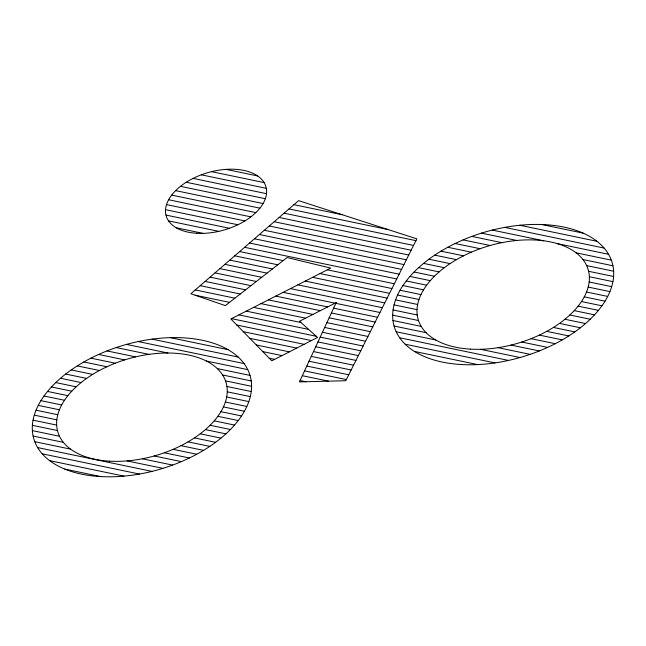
<?xml version="1.0" encoding="UTF-8"?>
<svg xmlns="http://www.w3.org/2000/svg" width="646" height="646" viewBox="0 0 646 646"><rect width="100%" height="100%" fill="white"/><g stroke="black" fill="none" stroke-linecap="round" stroke-linejoin="round"><path stroke-width="0.97" d="M541.8 224.517L583.104 233.117M519.901 225.252L596.977 241.297M226.019 169.373L257.665 175.962M504.728 227.384L604.123 248.072M211.557 171.65L264.101 182.592M492.276 230.081L543.738 240.796M557.086 243.574L608.548 254.282M201.326 174.816L266.314 188.341M481.464 233.125L516.727 240.457M576.07 252.812L611.326 260.152M193.097 178.393L266.507 193.671M471.83 236.404L501.861 242.654M582.91 259.53L612.941 265.781M186.242 182.253L265.345 198.718M293.946 204.669L342.097 214.698M463.101 239.884L490.104 245.496M586.641 265.595L613.643 271.215M180.46 186.339L263.1 203.547M289.012 208.933L388.044 229.548M455.123 243.51L480.107 248.71M588.611 271.296L613.595 276.496M175.615 190.627L259.91 208.165M284.079 213.196L415.951 240.651M447.775 247.273L471.33 252.174M589.362 276.738L612.917 281.64M171.666 195.092L255.832 212.607M279.145 217.46L413.553 245.44M440.992 251.149L463.505 255.832M589.16 281.987L611.673 286.671M168.614 199.743L250.866 216.862M274.211 221.723L411.155 250.228M434.718 255.13L456.456 259.66M588.183 287.074L609.921 291.596M166.515 204.604L244.931 220.924M269.277 225.987L408.748 255.017M428.92 259.216L450.076 263.625M586.536 292.024L607.692 296.425M165.529 209.684L237.898 224.751M264.343 230.251L406.35 259.813M423.558 263.39L444.311 267.71M584.275 296.845L605.027 301.165M165.965 215.07L229.435 228.272M259.409 234.514L403.952 264.602M418.624 267.654L439.11 271.918M581.448 301.545L601.935 305.808M168.574 220.9L218.792 231.349M254.476 238.778L401.554 269.39M414.094 272.006L434.435 276.238M578.097 306.139L598.43 310.371M176.261 227.788L203.078 233.376M249.542 243.041L399.147 274.179M409.976 276.431L430.284 280.663M574.221 310.621L594.53 314.844M244.608 247.305L396.749 278.975M406.261 280.953L426.651 285.193M569.829 314.998L590.218 319.237M239.674 251.569L283.142 260.613M327.361 269.818L394.351 283.764M402.951 285.556L423.542 289.836M564.903 319.261L585.502 323.549M234.74 255.832L277.78 264.787M319.988 273.573L391.944 288.552M400.052 290.24L420.982 294.592M559.444 323.412L580.366 327.772M229.806 260.096L272.418 268.962M312.616 277.328L389.546 293.341M397.589 295.02L418.996 299.478M553.396 327.449L574.803 331.907M224.873 264.359L267.056 273.137M305.243 281.083L387.148 298.137M395.586 299.889L417.655 304.484M546.718 331.35L568.787 335.944M219.939 268.623L261.695 277.312M297.871 284.846L384.741 302.926M394.06 304.864L417.025 309.644M539.321 335.096L562.278 339.877M215.005 272.887L256.333 281.486M290.49 288.6L382.343 307.714M393.075 309.951L417.243 314.982M531.069 338.674L555.245 343.704M210.071 277.15L250.979 285.661M283.118 292.355L335.064 303.168M335.855 303.329L379.945 312.502M392.679 315.159L418.519 320.537M521.766 342.025L547.606 347.403M205.137 281.414L245.617 289.836M275.745 296.11L327.692 306.923M333.619 308.158L377.539 317.299M392.97 320.505L421.224 326.392M511.043 345.085L539.289 350.964M200.203 285.677L240.255 294.011M268.373 299.865L320.311 310.678M331.39 312.979L375.14 322.088M394.076 326.028L426.142 332.698M498.098 347.677L530.164 354.355M195.27 289.941L234.894 298.186M261 303.62L312.939 314.432M329.153 317.808L372.742 326.876M396.192 331.761L435.792 339.998M480.414 349.292L520.014 357.529M195.132 295.198L229.532 302.36M253.628 307.375L305.566 318.187M326.916 322.629L370.344 331.664M399.664 337.769L508.515 360.428M246.255 311.13L300.947 322.515M324.68 327.457L367.937 336.461M405.163 344.205L494.989 362.907M238.883 314.885L308.602 329.395M322.443 332.278L365.539 341.25M414.474 351.432L477.652 364.586M231.51 318.639L316.257 336.283M320.206 337.107L363.141 346.038M236.816 325.035L311.445 340.571M317.969 341.928L360.734 350.826M243.308 331.681L304.08 344.326M315.733 346.757L358.336 355.623M249.8 338.318L296.724 348.089M313.496 351.577L355.938 360.411M256.292 344.964L289.368 351.844M311.259 356.406L353.532 365.2M262.785 351.602L282.003 355.607M309.022 361.227L351.133 369.988M170.318 337.648L228.03 349.664M269.277 358.247L274.647 359.362M306.785 366.048L348.735 374.785M152.101 339.15L238.221 357.068M304.549 370.877L346.329 379.573M138.22 341.548L244.075 363.577M302.312 375.697L328.564 381.164M126.519 344.399L167.936 353.023M206.34 361.017L247.749 369.633M300.075 380.526L305.921 381.746M116.24 347.556L148.951 354.363M217.29 368.583L250.002 375.391M107.01 350.923L135.612 356.875M222.604 374.979L251.205 380.938M98.62 354.468L124.67 359.887M225.519 380.882L251.569 386.3M90.933 358.159L115.238 363.214M226.924 386.461L251.229 391.524M83.843 361.97L106.897 366.767M227.239 391.815L250.293 396.612M77.302 365.902L99.427 370.505M226.681 396.991L248.807 401.594M71.246 369.932L92.693 374.397M225.389 402.014L246.837 406.479M65.658 374.058L86.612 378.419M223.443 406.899L244.398 411.26M60.506 378.273L81.113 382.561M220.916 411.663L241.523 415.951M55.774 382.577L76.171 386.825M217.831 416.307L238.229 420.554M51.446 386.97L71.754 391.193M214.222 420.845L234.53 425.076M47.529 391.444L67.87 395.675M210.079 425.278L230.42 429.509M44.025 396.006L64.503 400.27M205.42 429.598L225.898 433.862M40.924 400.649L61.677 404.969M200.22 433.805L220.972 438.125M38.259 405.381L59.424 409.79M194.446 437.891L215.611 442.3M36.031 410.21L57.777 414.74M188.067 441.856L209.813 446.378M34.286 415.136L56.816 419.827M181.001 445.675L203.53 450.367M33.051 420.175L56.654 425.084M173.136 449.333L196.739 454.243M32.389 425.326L57.446 430.543M164.318 452.781L189.375 457.998M32.373 430.607L59.497 436.26M154.241 455.979L181.364 461.624M33.108 436.058L63.373 442.357M142.33 458.789L172.603 465.088M34.771 441.694L70.576 449.14M127.109 460.913L162.905 468.358M37.638 447.581L152.02 471.386M42.208 453.815L139.423 474.051M49.645 460.655L123.951 476.126M64.794 469.101L100.784 476.595M336.203 302.586L299.437 381.907L345.755 380.728L416.848 238.859L298.613 200.64L190.877 293.736L225.357 305.615L287.09 257.536L330.72 268.106L230.88 318.962L271.796 360.815L317.557 337.446L299.542 321.248L336.203 302.586M470.248 349.123A88.575 50.8 -16.3 0 0 588.651 271.449A88.575 50.8 -16.3 0 0 450.682 263.221A88.575 50.8 -16.3 0 0 470.248 349.123M109.319 461.163A87.67 50.283 -16.3 0 0 226.52 384.281A87.67 50.283 -16.3 0 0 89.956 376.142A87.67 50.283 -16.3 0 0 109.319 461.163M100.025 476.546A112.654 64.616 -16.3 0 0 250.624 377.749A112.654 64.616 -16.3 0 0 75.138 367.291A112.654 64.616 -16.3 0 0 100.025 476.546M460.953 364.505A113.559 65.133 -16.3 0 0 612.755 264.917A113.559 65.133 -16.3 0 0 435.872 254.371A113.559 65.133 -16.3 0 0 460.953 364.505M196.723 233.287A51.963 29.805 -16.3 0 0 266.184 187.72A51.963 29.805 -16.3 0 0 185.249 182.891A51.963 29.805 -16.3 0 0 196.723 233.287"/></g></svg>
